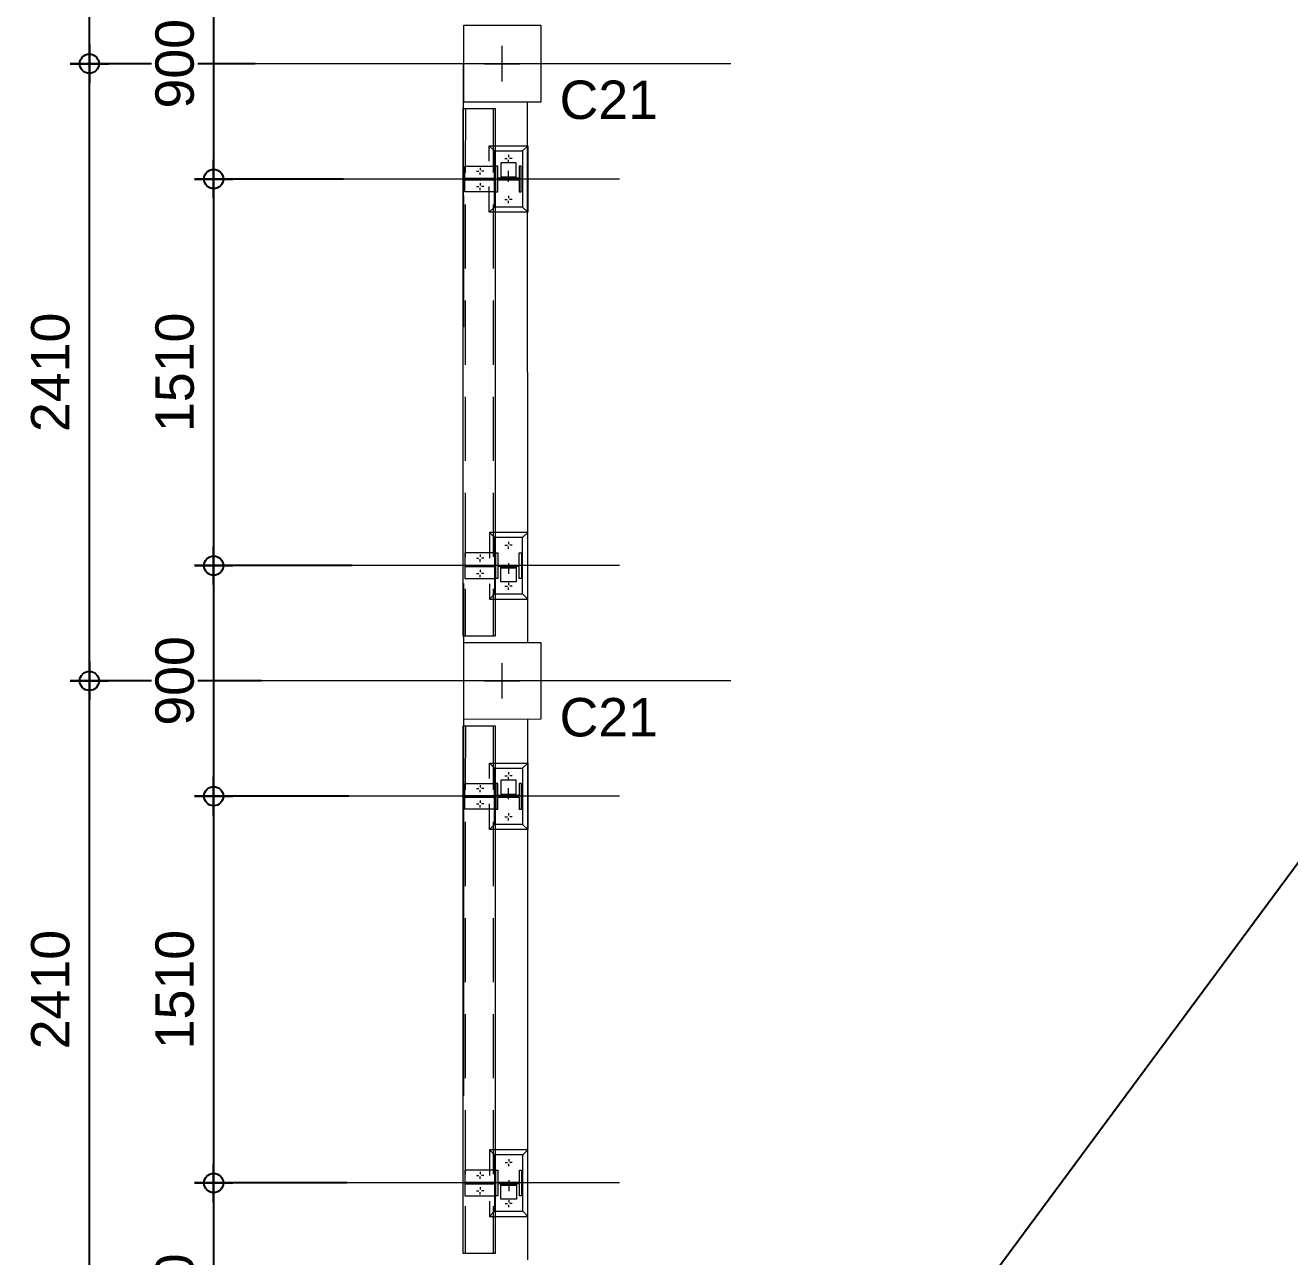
# Model space of a CAD drawing. Header units: millimetres. Extents: x 652937 to 1670132, y 1473552 to 2851037.
# Drawn here: x 663466.576 to 663471.513, y 1524599.694 to 1524604.501 of the extents above; entities that cross this region are included whole.
import ezdxf

# ---------------------------------------------------------------- set-up
doc = ezdxf.new("R2010")
doc.units = ezdxf.units.MM
for name, pattern in [('Grid Line', [22.225, 12.7, -3.175, 3.175, -3.175]), ('HIDDEN', [0.375, 0.25, -0.125]), ('XKITLINE00', [0]), ('XKITLINE02', [4, 2, -2])]:
    doc.linetypes.add(name, pattern=pattern)
doc.layers.get('Defpoints').update_dxf_attribs({"color": 255})
for name, color, linetype, lineweight in [('A-230-M_FLOOR', 2, 'Continuous', 25), ('A-COLOMN', 5, 'Continuous', 9), ('A-WALL', 2, 'Continuous', 25), ('Bolt', 7, 'Continuous', 0), ('Part', 2, 'Continuous', 0), ('S-230-A-FLOOR', 2, 'Continuous', 9), ('S-GRID', 1, 'Continuous', 9)]:
    doc.layers.add(name, color=color, linetype=linetype, lineweight=lineweight)
doc.layers.add('DIM', color=1, linetype='Continuous')
doc.styles.add('Arial', font='arial.ttf')
doc.dimstyles.new('Dim-Cen', dxfattribs={"dimscale": 0.05, "dimtxt": 3, "dimasz": 1, "dimexe": 0, "dimexo": 1, "dimgap": 1.5, "dimtad": 1, "dimdec": 0, "dimlfac": 1000, "dimzin": 1, "dimdsep": 46, "dimtxsty": 'Arial', "dimblk": 'CEN1', "dimcen": 0.09, "dimclrd": 1, "dimclre": 49, "dimclrt": 3, "dimadec": 0, "dimazin": 0, "dimtfac": 1, "dimtdec": 0, "dimtix": 1, "dimtofl": 0, "dimtmove": 2, "dimatfit": 3, "dimfxl": 1, "dimtfill": 1, "dimtolj": 1, "dimtzin": 0, "dimarcsym": 1})

# ---------------------------------------------------------------- blocks, each defined once
blk = doc.blocks.new('opening')
at = {"layer": 'A-230-M_FLOOR', "color": 15, "linetype": 'HIDDEN', "ltscale": 30}
blk.add_lwpolyline([(6.9598, 13.7349), (23.2129, 1.6973)], dxfattribs=at)
blk = doc.blocks.new('21')
at = {"layer": 'A-COLOMN', "color": 1}
for p, q in [((0, 0.0692), (0, -0.0692)), ((-0.0692, 0), (0.0692, 0))]:
    blk.add_line(p, q, dxfattribs=at)
at = {"layer": 'A-COLOMN', "ltscale": 3}
blk.add_lwpolyline([(-0.15, 0.15), (0.15, 0.15), (0.15, -0.15), (-0.15, -0.15)], close=True, dxfattribs=at)
blk = doc.blocks.new('CEN1')
at = {"color": 1}
for p, q in [((0, 1.5), (0, -1.5)), ((1.5, 0), (-1.5, 0))]:
    blk.add_line(p, q, dxfattribs=at)
at = {"color": 3}
blk.add_circle((0, 0), 0.75, dxfattribs=at)
blk = doc.blocks.new('*D39')
at = {"color": 49, "lineweight": -2, "transparency": 16777216}
for p, q in [((663467.4977, 1524601.9419), (663466.8257, 1524601.9419)), ((663467.3172, 1524599.5318), (663466.8257, 1524599.5318))]:
    blk.add_line(p, q, dxfattribs=at)
at = {"color": 1, "lineweight": -2, "transparency": 16777216}
blk.add_line((663466.8257, 1524599.5818), (663466.8257, 1524601.8919), dxfattribs=at)
at = {"layer": 'Defpoints', "color": 0, "transparency": 16777216}
for p in [(663466.8257, 1524601.9419), (663467.5477, 1524601.9419), (663467.3672, 1524599.5318)]:
    blk.add_point(p, dxfattribs=at)
at = {"color": 1, "lineweight": -2, "transparency": 16777216, "xscale": 0.05, "yscale": 0.05, "zscale": 0.05}
for p, rotation in [((663466.8257, 1524601.9419), 90), ((663466.8257, 1524599.5318), 270)]:
    blk.add_blockref('CEN1', p, dxfattribs=dict(at, rotation=rotation))
at = {"color": 3, "transparency": 16777216, "insert": (663466.6741, 1524600.7368), "char_height": 0.15, "attachment_point": 5, "rotation": 90, "style": 'Arial', "bg_fill": 3, "box_fill_scale": 1.1, "bg_fill_color": 256, "bg_fill_true_color": 13158600, "bg_fill_transparency": 0}
blk.add_mtext('\\A1;2410', dxfattribs=at)
blk = doc.blocks.new('*D40')
at = {"color": 49, "lineweight": -2, "transparency": 16777216}
for p, q in [((663467.4727, 1524604.3514), (663466.8257, 1524604.3514)), ((663467.4977, 1524601.9419), (663466.8257, 1524601.9419))]:
    blk.add_line(p, q, dxfattribs=at)
at = {"color": 1, "lineweight": -2, "transparency": 16777216}
blk.add_line((663466.8257, 1524601.9919), (663466.8257, 1524604.3014), dxfattribs=at)
at = {"layer": 'Defpoints', "color": 0, "transparency": 16777216}
for p in [(663466.8257, 1524604.3514), (663467.5227, 1524604.3514), (663467.5477, 1524601.9419)]:
    blk.add_point(p, dxfattribs=at)
at = {"color": 1, "lineweight": -2, "transparency": 16777216, "xscale": 0.05, "yscale": 0.05, "zscale": 0.05}
for p, rotation in [((663466.8257, 1524604.3514), 90), ((663466.8257, 1524601.9419), 270)]:
    blk.add_blockref('CEN1', p, dxfattribs=dict(at, rotation=rotation))
at = {"color": 3, "transparency": 16777216, "insert": (663466.6741, 1524603.1466), "char_height": 0.15, "attachment_point": 5, "rotation": 90, "style": 'Arial', "bg_fill": 3, "box_fill_scale": 1.1, "bg_fill_color": 256, "bg_fill_true_color": 13158600, "bg_fill_transparency": 0}
blk.add_mtext('\\A1;2410', dxfattribs=at)
blk = doc.blocks.new('*D41')
at = {"color": 49, "lineweight": -2, "transparency": 16777216}
for p, q in [((663467.2362, 1524607.5664), (663466.8257, 1524607.5664)), ((663467.4727, 1524604.3514), (663466.8257, 1524604.3514))]:
    blk.add_line(p, q, dxfattribs=at)
at = {"color": 1, "lineweight": -2, "transparency": 16777216}
blk.add_line((663466.8257, 1524604.4014), (663466.8257, 1524607.5164), dxfattribs=at)
at = {"layer": 'Defpoints', "color": 0, "transparency": 16777216}
for p in [(663466.8257, 1524607.5664), (663467.2862, 1524607.5664), (663467.5227, 1524604.3514)]:
    blk.add_point(p, dxfattribs=at)
at = {"color": 1, "lineweight": -2, "transparency": 16777216, "xscale": 0.05, "yscale": 0.05, "zscale": 0.05}
for p, rotation in [((663466.8257, 1524607.5664), 90), ((663466.8257, 1524604.3514), 270)]:
    blk.add_blockref('CEN1', p, dxfattribs=dict(at, rotation=rotation))
at = {"color": 3, "transparency": 16777216, "insert": (663466.6741, 1524605.9589), "char_height": 0.15, "attachment_point": 5, "rotation": 90, "style": 'Arial', "bg_fill": 3, "box_fill_scale": 1.1, "bg_fill_color": 256, "bg_fill_true_color": 13158600, "bg_fill_transparency": 0}
blk.add_mtext('\\A1;3215', dxfattribs=at)
blk = doc.blocks.new('*D383')
at = {"color": 49, "lineweight": -2, "transparency": 16777216}
for p, q in [((663467.796, 1524604.8013), (663467.3111, 1524604.8013)), ((663467.8176, 1524603.9013), (663467.3111, 1524603.9013))]:
    blk.add_line(p, q, dxfattribs=at)
at = {"color": 1, "lineweight": -2, "transparency": 16777216}
blk.add_line((663467.3111, 1524604.7513), (663467.3111, 1524603.9513), dxfattribs=at)
at = {"layer": 'Defpoints', "color": 0, "transparency": 16777216}
for p in [(663467.846, 1524604.8013), (663467.3111, 1524603.9013), (663467.8676, 1524603.9013)]:
    blk.add_point(p, dxfattribs=at)
at = {"color": 1, "lineweight": -2, "transparency": 16777216, "xscale": 0.05, "yscale": 0.05, "zscale": 0.05}
for p, rotation in [((663467.3111, 1524604.8013), 90), ((663467.3111, 1524603.9013), 270)]:
    blk.add_blockref('CEN1', p, dxfattribs=dict(at, rotation=rotation))
at = {"color": 3, "transparency": 16777216, "insert": (663467.1596, 1524604.3513), "char_height": 0.15, "attachment_point": 5, "rotation": 90, "style": 'Arial', "bg_fill": 3, "box_fill_scale": 1.1, "bg_fill_color": 256, "bg_fill_true_color": 13158600, "bg_fill_transparency": 0}
blk.add_mtext('\\A1;900', dxfattribs=at)
blk = doc.blocks.new('*D384')
at = {"color": 49, "lineweight": -2, "transparency": 16777216}
for p, q in [((663467.8176, 1524603.9013), (663467.3111, 1524603.9013)), ((663467.8523, 1524602.3918), (663467.3111, 1524602.3918))]:
    blk.add_line(p, q, dxfattribs=at)
at = {"color": 1, "lineweight": -2, "transparency": 16777216}
blk.add_line((663467.3111, 1524603.8513), (663467.3111, 1524602.4418), dxfattribs=at)
at = {"layer": 'Defpoints', "color": 0, "transparency": 16777216}
for p in [(663467.8676, 1524603.9013), (663467.3111, 1524602.3918), (663467.9023, 1524602.3918)]:
    blk.add_point(p, dxfattribs=at)
at = {"color": 1, "lineweight": -2, "transparency": 16777216, "xscale": 0.05, "yscale": 0.05, "zscale": 0.05}
for p, rotation in [((663467.3111, 1524603.9013), 90), ((663467.3111, 1524602.3918), 270)]:
    blk.add_blockref('CEN1', p, dxfattribs=dict(at, rotation=rotation))
at = {"color": 3, "transparency": 16777216, "insert": (663467.1596, 1524603.1466), "char_height": 0.15, "attachment_point": 5, "rotation": 90, "style": 'Arial', "bg_fill": 3, "box_fill_scale": 1.1, "bg_fill_color": 256, "bg_fill_true_color": 13158600, "bg_fill_transparency": 0}
blk.add_mtext('\\A1;1510', dxfattribs=at)
blk = doc.blocks.new('*D385')
at = {"color": 49, "lineweight": -2, "transparency": 16777216}
for p, q in [((663467.8523, 1524602.3918), (663467.3111, 1524602.3918)), ((663467.8384, 1524601.4918), (663467.3111, 1524601.4918))]:
    blk.add_line(p, q, dxfattribs=at)
at = {"color": 1, "lineweight": -2, "transparency": 16777216}
blk.add_line((663467.3111, 1524602.3418), (663467.3111, 1524601.5418), dxfattribs=at)
at = {"layer": 'Defpoints', "color": 0, "transparency": 16777216}
for p in [(663467.9023, 1524602.3918), (663467.3111, 1524601.4918), (663467.8884, 1524601.4918)]:
    blk.add_point(p, dxfattribs=at)
at = {"color": 1, "lineweight": -2, "transparency": 16777216, "xscale": 0.05, "yscale": 0.05, "zscale": 0.05}
for p, rotation in [((663467.3111, 1524602.3918), 90), ((663467.3111, 1524601.4918), 270)]:
    blk.add_blockref('CEN1', p, dxfattribs=dict(at, rotation=rotation))
at = {"color": 3, "transparency": 16777216, "insert": (663467.1596, 1524601.9418), "char_height": 0.15, "attachment_point": 5, "rotation": 90, "style": 'Arial', "bg_fill": 3, "box_fill_scale": 1.1, "bg_fill_color": 256, "bg_fill_true_color": 13158600, "bg_fill_transparency": 0}
blk.add_mtext('\\A1;900', dxfattribs=at)
blk = doc.blocks.new('*D386')
at = {"color": 49, "lineweight": -2, "transparency": 16777216}
for p, q in [((663467.8384, 1524601.4918), (663467.3111, 1524601.4918)), ((663467.8312, 1524599.9818), (663467.3111, 1524599.9818))]:
    blk.add_line(p, q, dxfattribs=at)
at = {"color": 1, "lineweight": -2, "transparency": 16777216}
blk.add_line((663467.3111, 1524601.4418), (663467.3111, 1524600.0318), dxfattribs=at)
at = {"layer": 'Defpoints', "color": 0, "transparency": 16777216}
for p in [(663467.8884, 1524601.4918), (663467.3111, 1524599.9818), (663467.8812, 1524599.9818)]:
    blk.add_point(p, dxfattribs=at)
at = {"color": 1, "lineweight": -2, "transparency": 16777216, "xscale": 0.05, "yscale": 0.05, "zscale": 0.05}
for p, rotation in [((663467.3111, 1524601.4918), 90), ((663467.3111, 1524599.9818), 270)]:
    blk.add_blockref('CEN1', p, dxfattribs=dict(at, rotation=rotation))
at = {"color": 3, "transparency": 16777216, "insert": (663467.1596, 1524600.7368), "char_height": 0.15, "attachment_point": 5, "rotation": 90, "style": 'Arial', "bg_fill": 3, "box_fill_scale": 1.1, "bg_fill_color": 256, "bg_fill_true_color": 13158600, "bg_fill_transparency": 0}
blk.add_mtext('\\A1;1510', dxfattribs=at)
blk = doc.blocks.new('*D387')
at = {"color": 49, "lineweight": -2, "transparency": 16777216}
for p, q in [((663467.8312, 1524599.9818), (663467.3111, 1524599.9818)), ((663467.8451, 1524599.0818), (663467.3111, 1524599.0818))]:
    blk.add_line(p, q, dxfattribs=at)
at = {"color": 1, "lineweight": -2, "transparency": 16777216}
blk.add_line((663467.3111, 1524599.9318), (663467.3111, 1524599.1318), dxfattribs=at)
at = {"layer": 'Defpoints', "color": 0, "transparency": 16777216}
for p in [(663467.8812, 1524599.9818), (663467.3111, 1524599.0818), (663467.8951, 1524599.0818)]:
    blk.add_point(p, dxfattribs=at)
at = {"color": 1, "lineweight": -2, "transparency": 16777216, "xscale": 0.05, "yscale": 0.05, "zscale": 0.05}
for p, rotation in [((663467.3111, 1524599.9818), 90), ((663467.3111, 1524599.0818), 270)]:
    blk.add_blockref('CEN1', p, dxfattribs=dict(at, rotation=rotation))
at = {"color": 3, "transparency": 16777216, "insert": (663467.1596, 1524599.5318), "char_height": 0.15, "attachment_point": 5, "rotation": 90, "style": 'Arial', "bg_fill": 3, "box_fill_scale": 1.1, "bg_fill_color": 256, "bg_fill_true_color": 13158600, "bg_fill_transparency": 0}
blk.add_mtext('\\A1;900', dxfattribs=at)
blk = doc.blocks.new('3')
at = {"layer": 'Bolt', "color": 11, "linetype": 'XKITLINE00', "lineweight": 0}
for p, q in [((-178.616, 63.235), (-178.616, 63.189)), ((-178.616, 63.235), (-178.616, 63.189)), ((-178.316, 63.235), (-178.316, 63.189)), ((-178.316, 63.235), (-178.316, 63.189)), ((-171.066, 63.235), (-171.066, 63.189)), ((-171.066, 63.235), (-171.066, 63.189)), ((-170.766, 63.235), (-170.766, 63.189)), ((-170.766, 63.235), (-170.766, 63.189)), ((-166.566, 63.235), (-166.566, 63.189)), ((-166.566, 63.235), (-166.566, 63.189)), ((-166.266, 63.235), (-166.266, 63.189)), ((-166.266, 63.235), (-166.266, 63.189)), ((-159.016, 63.235), (-159.016, 63.189)), ((-159.016, 63.235), (-159.016, 63.189)), ((-158.716, 63.235), (-158.716, 63.189)), ((-158.716, 63.235), (-158.716, 63.189)), ((-178.686, 63.165), (-178.64, 63.165)), ((-178.686, 63.165), (-178.64, 63.165)), ((-178.616, 63.095), (-178.616, 63.142)), ((-178.616, 63.095), (-178.616, 63.142)), ((-178.546, 63.165), (-178.593, 63.165)), ((-178.546, 63.165), (-178.593, 63.165)), ((-178.386, 63.165), (-178.34, 63.165)), ((-178.386, 63.165), (-178.34, 63.165)), ((-178.316, 63.095), (-178.316, 63.142)), ((-178.316, 63.095), (-178.316, 63.142)), ((-178.246, 63.165), (-178.293, 63.165)), ((-178.246, 63.165), (-178.293, 63.165)), ((-171.136, 63.165), (-171.09, 63.165)), ((-171.136, 63.165), (-171.09, 63.165)), ((-171.066, 63.095), (-171.066, 63.142)), ((-171.066, 63.095), (-171.066, 63.142)), ((-170.996, 63.165), (-171.043, 63.165)), ((-170.996, 63.165), (-171.043, 63.165)), ((-170.836, 63.165), (-170.79, 63.165)), ((-170.836, 63.165), (-170.79, 63.165)), ((-170.766, 63.095), (-170.766, 63.142)), ((-170.766, 63.095), (-170.766, 63.142)), ((-170.696, 63.165), (-170.743, 63.165)), ((-170.696, 63.165), (-170.743, 63.165)), ((-166.636, 63.165), (-166.59, 63.165)), ((-166.636, 63.165), (-166.59, 63.165)), ((-166.566, 63.095), (-166.566, 63.142)), ((-166.566, 63.095), (-166.566, 63.142)), ((-166.496, 63.165), (-166.543, 63.165)), ((-166.496, 63.165), (-166.543, 63.165)), ((-166.336, 63.165), (-166.29, 63.165)), ((-166.336, 63.165), (-166.29, 63.165)), ((-166.266, 63.095), (-166.266, 63.142)), ((-166.266, 63.095), (-166.266, 63.142)), ((-166.196, 63.165), (-166.243, 63.165)), ((-166.196, 63.165), (-166.243, 63.165)), ((-159.086, 63.165), (-159.04, 63.165)), ((-159.086, 63.165), (-159.04, 63.165)), ((-159.016, 63.095), (-159.016, 63.142)), ((-159.016, 63.095), (-159.016, 63.142)), ((-158.946, 63.165), (-158.993, 63.165)), ((-158.946, 63.165), (-158.993, 63.165)), ((-158.786, 63.165), (-158.74, 63.165)), ((-158.786, 63.165), (-158.74, 63.165)), ((-158.716, 63.095), (-158.716, 63.142)), ((-158.716, 63.095), (-158.716, 63.142)), ((-158.646, 63.165), (-158.693, 63.165)), ((-158.646, 63.165), (-158.693, 63.165)), ((-178.936, 62.609), (-178.89, 62.609)), ((-178.866, 62.679), (-178.866, 62.632)), ((-178.866, 62.539), (-178.866, 62.586)), ((-178.796, 62.609), (-178.843, 62.609)), ((-178.136, 62.609), (-178.09, 62.609)), ((-178.066, 62.679), (-178.066, 62.632)), ((-178.066, 62.539), (-178.066, 62.586)), ((-177.996, 62.609), (-178.043, 62.609)), ((-171.386, 62.611), (-171.34, 62.611)), ((-171.316, 62.681), (-171.316, 62.634)), ((-171.316, 62.541), (-171.316, 62.587)), ((-171.246, 62.611), (-171.293, 62.611)), ((-170.586, 62.611), (-170.54, 62.611)), ((-170.516, 62.681), (-170.516, 62.634)), ((-170.516, 62.541), (-170.516, 62.587)), ((-170.446, 62.611), (-170.493, 62.611)), ((-166.886, 62.611), (-166.84, 62.611)), ((-166.816, 62.681), (-166.816, 62.635)), ((-166.816, 62.541), (-166.816, 62.588)), ((-166.746, 62.611), (-166.793, 62.611)), ((-166.086, 62.611), (-166.04, 62.611)), ((-166.016, 62.681), (-166.016, 62.635)), ((-166.016, 62.541), (-166.016, 62.588)), ((-165.946, 62.611), (-165.993, 62.611)), ((-159.336, 62.613), (-159.29, 62.613)), ((-159.266, 62.683), (-159.266, 62.636)), ((-159.266, 62.543), (-159.266, 62.59)), ((-159.196, 62.613), (-159.243, 62.613)), ((-158.536, 62.613), (-158.49, 62.613)), ((-158.466, 62.683), (-158.466, 62.636)), ((-158.466, 62.543), (-158.466, 62.59)), ((-158.396, 62.613), (-158.443, 62.613))]:
    blk.add_line(p, q, dxfattribs=at)
at = {"layer": 'Bolt', "color": 11, "linetype": 'XKITLINE02', "lineweight": 0}
for p, q in [((-178.481, 62.707), (-178.506, 62.707)), ((-170.901, 62.708), (-170.876, 62.708)), ((-166.431, 62.709), (-166.456, 62.709)), ((-158.851, 62.71), (-158.826, 62.71)), ((-178.412, 62.609), (-178.626, 62.609)), ((-178.481, 62.512), (-178.506, 62.512)), ((-178.451, 62.644), (-178.481, 62.644)), ((-178.451, 62.574), (-178.481, 62.574)), ((-170.971, 62.611), (-170.756, 62.611)), ((-170.931, 62.646), (-170.901, 62.646)), ((-170.931, 62.576), (-170.901, 62.576)), ((-170.901, 62.513), (-170.876, 62.513)), ((-166.362, 62.611), (-166.576, 62.611)), ((-166.431, 62.514), (-166.456, 62.514)), ((-166.401, 62.646), (-166.431, 62.646)), ((-166.401, 62.576), (-166.431, 62.576)), ((-158.921, 62.613), (-158.706, 62.613)), ((-158.881, 62.648), (-158.851, 62.648)), ((-158.881, 62.578), (-158.851, 62.578)), ((-158.851, 62.515), (-158.826, 62.515))]:
    blk.add_line(p, q, dxfattribs=at)
at = {"layer": 'Part', "color": 251, "linetype": 'HIDDEN', "lineweight": 0, "ltscale": 5}
for p, q in [((-169.542, 63.455), (-179.842, 63.456)), ((-157.491, 63.455), (-167.791, 63.456)), ((-169.542, 62.91), (-179.842, 62.911)), ((-157.491, 62.91), (-167.791, 62.911))]:
    blk.add_line(p, q, dxfattribs=at)
at = {"layer": 'Part', "color": 2, "linetype": 'XKITLINE02', "lineweight": 0}
for p, q in [((-178.481, 63.465), (-178.481, 62.884)), ((-178.451, 63.465), (-178.451, 62.884)), ((-170.931, 63.465), (-170.931, 62.886)), ((-170.901, 63.465), (-170.901, 62.886)), ((-166.431, 63.465), (-166.431, 62.886)), ((-166.401, 63.465), (-166.401, 62.886)), ((-158.881, 63.465), (-158.881, 62.888)), ((-158.851, 63.465), (-158.851, 62.888))]:
    blk.add_line(p, q, dxfattribs=at)
at = {"layer": 'Part', "color": 2, "linetype": 'HIDDEN', "lineweight": 0}
for p, q in [((-179.116, 62.984), (-179.016, 62.884)), ((-177.916, 62.884), (-177.816, 62.984)), ((-171.466, 62.886), (-171.566, 62.986)), ((-170.266, 62.986), (-170.366, 62.886)), ((-167.066, 62.986), (-166.966, 62.886)), ((-165.866, 62.886), (-165.766, 62.986)), ((-159.416, 62.888), (-159.516, 62.988)), ((-158.216, 62.988), (-158.316, 62.888))]:
    blk.add_line(p, q, dxfattribs=at)
at = {"layer": 'Part', "color": 11, "linetype": 'XKITLINE02', "lineweight": 0}
for p, q in [((-178.481, 63.002), (-178.451, 63.002)), ((-170.901, 63.004), (-170.931, 63.004)), ((-166.431, 63.004), (-166.401, 63.004)), ((-158.851, 63.006), (-158.881, 63.006)), ((-178.481, 62.759), (-178.481, 62.459)), ((-170.901, 62.761), (-170.901, 62.461)), ((-166.431, 62.761), (-166.431, 62.461)), ((-158.851, 62.763), (-158.851, 62.463))]:
    blk.add_line(p, q, dxfattribs=at)
at = {"layer": 'Part', "color": 2, "lineweight": 0}
for p, q in [((-178.506, 62.759), (-178.506, 62.459)), ((-170.876, 62.761), (-170.876, 62.461)), ((-166.456, 62.761), (-166.456, 62.461)), ((-158.826, 62.763), (-158.826, 62.463)), ((-179.016, 62.334), (-179.116, 62.234)), ((-177.816, 62.234), (-177.916, 62.334)), ((-171.566, 62.236), (-171.466, 62.336)), ((-170.366, 62.336), (-170.266, 62.236)), ((-166.966, 62.336), (-167.066, 62.236)), ((-165.766, 62.236), (-165.866, 62.336)), ((-159.516, 62.238), (-159.416, 62.338)), ((-158.316, 62.338), (-158.216, 62.238))]:
    blk.add_line(p, q, dxfattribs=at)
at = {"layer": 'Part', "color": 4, "lineweight": 0}
for points in [[(-179.842, 63.496), (-169.542, 63.495), (-169.542, 62.87), (-179.842, 62.871)], [(-167.791, 63.496), (-157.491, 63.495), (-157.491, 62.87), (-167.791, 62.871)]]:
    blk.add_lwpolyline(points, close=True, dxfattribs=at)
at = {"layer": 'Part', "color": 2, "linetype": 'XKITLINE02', "lineweight": 0}
for points in [[(-178.216, 62.884), (-178.216, 63.465), (-178.716, 63.465), (-178.716, 62.884)], [(-171.166, 62.886), (-171.166, 63.465), (-170.666, 63.465), (-170.666, 62.886)], [(-166.166, 62.886), (-166.166, 63.465), (-166.666, 63.465), (-166.666, 62.886)], [(-159.116, 62.888), (-159.116, 63.465), (-158.616, 63.465), (-158.616, 62.888)]]:
    blk.add_lwpolyline(points, dxfattribs=at)
at = {"layer": 'Part', "color": 2, "linetype": 'HIDDEN', "lineweight": 0}
for points in [[(-177.816, 62.854), (-177.816, 62.984), (-179.116, 62.984), (-179.116, 62.854)], [(-171.566, 62.856), (-171.566, 62.986), (-170.266, 62.986), (-170.266, 62.856)], [(-165.766, 62.857), (-165.766, 62.986), (-167.066, 62.986), (-167.066, 62.857)], [(-159.516, 62.858), (-159.516, 62.988), (-158.216, 62.988), (-158.216, 62.858)]]:
    blk.add_lwpolyline(points, dxfattribs=at)
at = {"layer": 'Part', "color": 2, "lineweight": 0}
for points in [[(-179.116, 62.854), (-179.116, 62.234), (-177.816, 62.234), (-177.816, 62.854)], [(-178.481, 62.459), (-178.781, 62.459), (-178.781, 62.759), (-178.481, 62.759)], [(-170.266, 62.856), (-170.266, 62.236), (-171.566, 62.236), (-171.566, 62.856)], [(-170.901, 62.461), (-170.601, 62.461), (-170.601, 62.761), (-170.901, 62.761)], [(-167.066, 62.857), (-167.066, 62.236), (-165.766, 62.236), (-165.766, 62.857)], [(-166.431, 62.461), (-166.731, 62.461), (-166.731, 62.761), (-166.431, 62.761)], [(-158.216, 62.858), (-158.216, 62.238), (-159.516, 62.238), (-159.516, 62.858)], [(-158.851, 62.463), (-158.551, 62.463), (-158.551, 62.763), (-158.851, 62.763)]]:
    blk.add_lwpolyline(points, dxfattribs=at)
for points in [[(-177.916, 62.884), (-179.016, 62.884), (-179.016, 62.334), (-177.916, 62.334)], [(-178.716, 62.399), (-178.481, 62.399), (-178.481, 62.819), (-178.716, 62.819), (-178.716, 62.859), (-178.216, 62.859), (-178.216, 62.819), (-178.451, 62.819), (-178.451, 62.399), (-178.216, 62.399), (-178.216, 62.359), (-178.716, 62.359)], [(-171.466, 62.886), (-170.366, 62.886), (-170.366, 62.336), (-171.466, 62.336)], [(-170.666, 62.401), (-170.901, 62.401), (-170.901, 62.821), (-170.666, 62.821), (-170.666, 62.861), (-171.166, 62.861), (-171.166, 62.821), (-170.931, 62.821), (-170.931, 62.401), (-171.166, 62.401), (-171.166, 62.361), (-170.666, 62.361)], [(-165.866, 62.886), (-166.966, 62.886), (-166.966, 62.336), (-165.866, 62.336)], [(-166.666, 62.401), (-166.431, 62.401), (-166.431, 62.821), (-166.666, 62.821), (-166.666, 62.861), (-166.166, 62.861), (-166.166, 62.821), (-166.401, 62.821), (-166.401, 62.401), (-166.166, 62.401), (-166.166, 62.361), (-166.666, 62.361)], [(-159.416, 62.888), (-158.316, 62.888), (-158.316, 62.338), (-159.416, 62.338)], [(-158.616, 62.403), (-158.851, 62.403), (-158.851, 62.823), (-158.616, 62.823), (-158.616, 62.863), (-159.116, 62.863), (-159.116, 62.823), (-158.881, 62.823), (-158.881, 62.403), (-159.116, 62.403), (-159.116, 62.363), (-158.616, 62.363)]]:
    blk.add_lwpolyline(points, close=True, dxfattribs=at)

msp = doc.modelspace()

# ---------------------------------------------------------------- linework, layer by layer
at = {"layer": 'A-WALL', "color": 250, "linetype": 'HIDDEN', "lineweight": 13, "ltscale": 8}
for p, q in [((663468.8957, 1524603.9013), (663467.7319, 1524603.9013)), ((663468.8957, 1524602.3918), (663467.7319, 1524602.3918)), ((663468.8957, 1524601.4918), (663467.7319, 1524601.4918)), ((663468.8957, 1524599.9818), (663467.7319, 1524599.9818))]:
    msp.add_line(p, q, dxfattribs=at)
at = {"layer": 'A-WALL', "color": 253, "linetype": 'HIDDEN', "lineweight": 13, "ltscale": 8}
msp.add_lwpolyline([(663468.2887, 1524597.3223), (663468.2873, 1524604.3514)], dxfattribs=at)
at = {"layer": 'A-WALL', "color": 2, "lineweight": 13}
for points in [[(663468.5377, 1524602.0919), (663468.5372, 1524604.2014)], [(663468.5382, 1524599.6818), (663468.5377, 1524601.7919)]]:
    msp.add_lwpolyline(points, dxfattribs=at)
at = {"layer": 'S-GRID', "color": 251, "linetype": 'Grid Line', "ltscale": 0.8}
for p, q in [((663469.3311, 1524604.3513), (663467.0799, 1524604.3514)), ((663469.3311, 1524601.9418), (663467.0799, 1524601.9419))]:
    msp.add_line(p, q, dxfattribs=at)

# ---------------------------------------------------------------- block references
at = {"color": 4, "rotation": 90.0083080653204}
msp.add_blockref('opening', (663482.2737, 1524590.2137), dxfattribs=at)
at = {"layer": 'S-230-A-FLOOR', "color": 4, "rotation": 90.0083080653204}
for p in [(663468.4381, 1524604.3514), (663468.4381, 1524601.9419)]:
    msp.add_blockref('21', p, dxfattribs=at)

# ---------------------------------------------------------------- next in the draw order: texts
at = {"layer": 'DIM', "color": 3, "char_height": 0.15, "attachment_point": 5, "rotation": 0.0083, "style": 'Arial', "bg_fill": 3, "box_fill_scale": 1.1, "bg_fill_color": 256, "bg_fill_true_color": 13158600, "bg_fill_transparency": 0}
for insert in [(663468.854, 1524604.2096), (663468.854, 1524601.7991)]:
    msp.add_mtext('\\A1;C21', dxfattribs=dict(at, insert=insert))

# ---------------------------------------------------------------- next in the draw order: dimensions: what is measured, and where the dimension line sits
at = {"color": 4}
dim = msp.add_linear_dim(base=(663466.8257, 1524601.9419), p1=(663467.3672, 1524599.5318), p2=(663467.5477, 1524601.9419), angle=90, dimstyle='Dim-Cen', dxfattribs=at)
dim.commit()
dim.dimension.update_dxf_attribs({"geometry": '*D39', "text_midpoint": (663466.6741, 1524600.7368)})

# ---------------------------------------------------------------- next in the draw order: block references
at = {"xscale": 0.2, "yscale": 0.2, "zscale": 0.2, "rotation": 90}
msp.add_blockref('3', (663480.9849, 1524635.6746), dxfattribs=at)

# ---------------------------------------------------------------- next in the draw order: dimensions: what is measured, and where the dimension line sits
at = {"color": 4}
dim = msp.add_linear_dim(base=(663466.825688, 1524604.351363), p1=(663467.547663, 1524601.941862), p2=(663467.522744, 1524604.351363), angle=90, dimstyle='Dim-Cen', dxfattribs=at)
dim.commit()
dim.dimension.update_dxf_attribs({"geometry": '*D40', "text_midpoint": (663466.674102, 1524603.146612)})

# ---------------------------------------------------------------- next in the draw order: dimensions: what is measured, and where the dimension line sits
dim = msp.add_linear_dim(base=(663466.8257, 1524607.5664), p1=(663467.5227, 1524604.3514), p2=(663467.2862, 1524607.5664), angle=90, dimstyle='Dim-Cen', dxfattribs=at)
dim.commit()
dim.dimension.update_dxf_attribs({"geometry": '*D41', "text_midpoint": (663466.6741, 1524605.9589)})

# ---------------------------------------------------------------- next in the draw order: dimensions: what is measured, and where the dimension line sits
dim = msp.add_linear_dim(base=(663467.3111, 1524603.9013), p1=(663467.846, 1524604.8013), p2=(663467.8676, 1524603.9013), angle=90, dimstyle='Dim-Cen', dxfattribs=at)
dim.commit()
dim.dimension.update_dxf_attribs({"geometry": '*D383', "text_midpoint": (663467.1596, 1524604.3513)})

# ---------------------------------------------------------------- next in the draw order: dimensions: what is measured, and where the dimension line sits
dim = msp.add_linear_dim(base=(663467.311141566, 1524602.391843319), p1=(663467.867634297, 1524603.901343325), p2=(663467.902263744, 1524602.391843318), angle=90, dimstyle='Dim-Cen', dxfattribs=at)
dim.commit()
dim.dimension.update_dxf_attribs({"geometry": '*D384', "text_midpoint": (663467.159555618, 1524603.146593322)})

# ---------------------------------------------------------------- next in the draw order: dimensions: what is measured, and where the dimension line sits
dim = msp.add_linear_dim(base=(663467.3111, 1524601.4918), p1=(663467.9023, 1524602.3918), p2=(663467.8884, 1524601.4918), angle=90, dimstyle='Dim-Cen', dxfattribs=at)
dim.commit()
dim.dimension.update_dxf_attribs({"geometry": '*D385', "text_midpoint": (663467.1596, 1524601.9418)})

# ---------------------------------------------------------------- next in the draw order: dimensions: what is measured, and where the dimension line sits
dim = msp.add_linear_dim(base=(663467.3111, 1524599.9818), p1=(663467.8884, 1524601.4918), p2=(663467.8812, 1524599.9818), angle=90, dimstyle='Dim-Cen', dxfattribs=at)
dim.commit()
dim.dimension.update_dxf_attribs({"geometry": '*D386', "text_midpoint": (663467.1596, 1524600.7368)})

# ---------------------------------------------------------------- next in the draw order: dimensions: what is measured, and where the dimension line sits
dim = msp.add_linear_dim(base=(663467.3111, 1524599.0818), p1=(663467.8812, 1524599.9818), p2=(663467.8951, 1524599.0818), angle=90, dimstyle='Dim-Cen', dxfattribs=at)
dim.commit()
dim.dimension.update_dxf_attribs({"geometry": '*D387', "text_midpoint": (663467.1596, 1524599.5318)})

doc.saveas('drawing.dxf')
